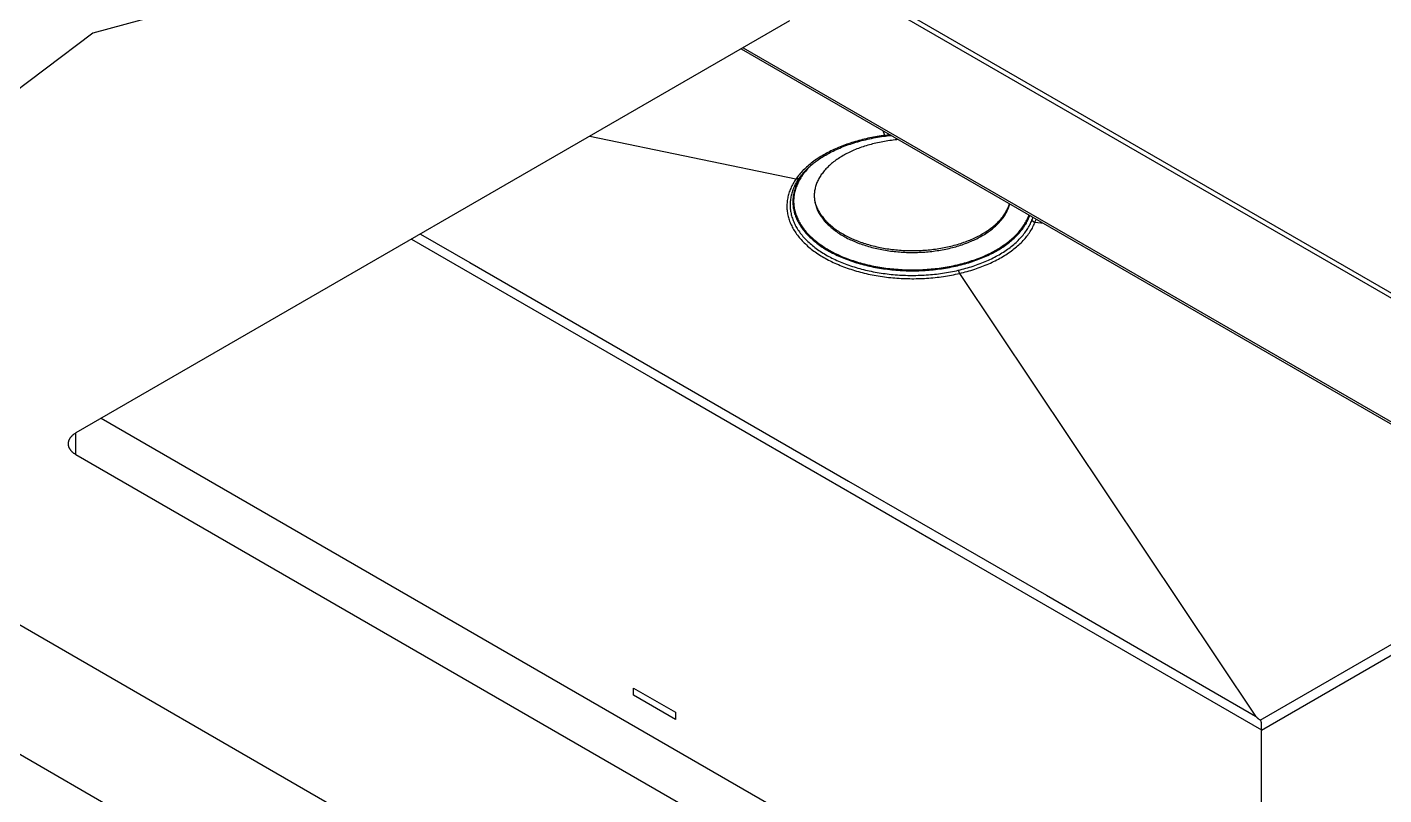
# Model space of a CAD drawing. Extents: x -347 to 953, y -714 to 758.
# Drawn here: x 206.71 to 213.13, y -41.8 to -38.17 of the extents above; entities that cross this region are included whole.
import ezdxf

# ---------------------------------------------------------------- set-up
doc = ezdxf.new("R2010")
doc.units = 0
doc.header["$MEASUREMENT"] = 0
doc.linetypes.add('PHANTOM', pattern=[0.8, 0.45, -0.05, 0.1, -0.05, 0.1, -0.05])
doc.layers.get('0').update_dxf_attribs({"linetype": 'CONTINUOUS'})
doc.layers.add('___COSMETIC_SKETCH', color=7, linetype='CONTINUOUS')

msp = doc.modelspace()

# ---------------------------------------------------------------- linework, layer by layer
at = {"color": 9, "linetype": 'Continuous'}
for p, q in [((216.374444, -41.27512), (210.144808, -37.678519)), ((216.363838, -41.293491), (210.134201, -37.69689)), ((210.101859, -38.263023), (215.592562, -41.43301)), ((210.412088, -38.828634), (210.407816, -38.832992)), ((206.943398, -40.188611), (206.943398, -40.08655)), ((212.548751, -41.445709), (214.07249, -40.565984)), ((211.06245, -40.629977), (212.044406, -41.19713)), ((212.554314, -41.492701), (214.115959, -40.59108)), ((212.044406, -41.19713), (212.554296, -41.491661))]:
    msp.add_line(p, q, dxfattribs=at)
at = {"color": 7, "linetype": 'Continuous'}
for p, q in [((208.054609, -37.913211), (207.023175, -38.194362)), ((210.321586, -38.136164), (206.943397, -40.08655)), ((207.023175, -38.194362), (206.337419, -38.710318)), ((210.092706, -38.268307), (215.583409, -41.438294)), ((210.772608, -38.677573), (210.763751, -38.655726)), ((210.351558, -38.884207), (209.375738, -38.682246)), ((210.441428, -38.993418), (210.441655, -38.99433)), ((211.483539, -39.088019), (211.522899, -39.094011)), ((211.125672, -39.331132), (212.526666, -41.426633)), ((207.06361, -40.017146), (212.465925, -43.136103)), ((206.943398, -40.188611), (212.465925, -43.376971)), ((213.059248, -44.680925), (205.583656, -40.364988)), ((212.53721, -44.99191), (205.016635, -40.650003)), ((212.536733, -41.436273), (212.538144, -41.437428)), ((212.538144, -41.437428), (212.539648, -41.438642)), ((212.539648, -41.438642), (212.541252, -41.439918)), ((212.541252, -41.439918), (212.542959, -41.441259)), ((212.542959, -41.441259), (212.544774, -41.442669)), ((212.544774, -41.442669), (212.546704, -41.444152)), ((212.546704, -41.444152), (212.548751, -41.445709)), ((212.553297, -41.464342), (212.553428, -41.466857)), ((212.553428, -41.466857), (212.553545, -41.469358)), ((212.553545, -41.469358), (212.55369, -41.472963)), ((212.553946, -41.480539), (212.554091, -41.485246)), ((212.554091, -41.485246), (212.5543, -41.491777)), ((212.554306, -41.49201), (212.5543, -41.491777)), ((212.55431, -41.492241), (212.554306, -41.49201)), ((212.554313, -41.492472), (212.55431, -41.492241)), ((212.554314, -41.492701), (212.554313, -41.492472)), ((212.554314, -43.15724), (212.554314, -41.492701))]:
    msp.add_line(p, q, dxfattribs=at)
at = {"color": 9, "linetype": 'Continuous'}
for points in [[(210.772608, -38.677573), (210.763537, -38.678798), (210.7545, -38.680105), (210.7455, -38.681494), (210.736538, -38.682964), (210.727617, -38.684515), (210.718738, -38.686146), (210.709904, -38.687857), (210.701116, -38.689649), (210.692379, -38.691519), (210.683694, -38.693469), (210.675063, -38.695496), (210.666487, -38.697601), (210.657971, -38.699783), (210.649515, -38.702042), (210.641118, -38.704377), (210.632782, -38.70679), (210.62451, -38.709278), (210.616305, -38.711841), (210.608168, -38.714479), (210.600103, -38.71719), (210.592115, -38.719973), (210.584207, -38.722827), (210.576379, -38.725751), (210.568632, -38.728745), (210.56097, -38.731808), (210.553393, -38.734939), (210.545902, -38.738137), (210.5385, -38.741403), (210.531188, -38.744735), (210.523967, -38.748132), (210.516839, -38.751594), (210.509806, -38.75512), (210.502867, -38.758709), (210.496023, -38.762363), (210.489277, -38.766079), (210.482631, -38.769857)], [(210.796731, -38.674767), (210.792622, -38.675192), (210.782597, -38.676333), (210.772608, -38.677573)], [(210.775064, -38.680782), (210.774962, -38.680787), (210.774823, -38.680769), (210.77468, -38.680722), (210.774533, -38.680646), (210.774384, -38.680541), (210.774232, -38.680408), (210.774077, -38.680247), (210.77392, -38.680057), (210.773761, -38.67984), (210.7736, -38.679595), (210.773437, -38.679323), (210.773273, -38.679025), (210.773108, -38.6787), (210.772942, -38.678349), (210.772775, -38.677973), (210.772608, -38.677573)], [(210.482631, -38.769857), (210.475641, -38.773961), (210.468771, -38.778132), (210.462024, -38.782368), (210.455402, -38.786667), (210.448906, -38.791029), (210.442539, -38.795454), (210.4363, -38.799938), (210.430193, -38.804483), (210.424219, -38.809084), (210.418381, -38.813742), (210.41268, -38.818455), (210.407114, -38.823222), (210.401687, -38.828045), (210.396399, -38.832919), (210.391251, -38.837846), (210.386245, -38.842824), (210.381383, -38.847851), (210.376668, -38.852922), (210.372105, -38.858036), (210.367691, -38.863191), (210.363429, -38.868387), (210.359318, -38.873623), (210.355361, -38.878897), (210.351558, -38.884207)], [(210.407816, -38.832992), (210.4031, -38.838006), (210.398536, -38.843066), (210.394125, -38.848172), (210.389869, -38.853322), (210.38577, -38.858514), (210.381828, -38.863746), (210.378045, -38.869017), (210.374421, -38.874325), (210.370959, -38.879669), (210.367659, -38.885047), (210.364522, -38.890457), (210.361549, -38.895897), (210.358741, -38.901367), (210.356099, -38.906865), (210.353622, -38.912388), (210.351313, -38.917936), (210.349172, -38.923507), (210.347199, -38.929099), (210.345396, -38.93471), (210.343763, -38.940339), (210.3423, -38.945982), (210.341007, -38.951639), (210.339886, -38.957309), (210.338936, -38.962991), (210.338158, -38.968683), (210.337553, -38.974381), (210.337119, -38.980085), (210.336859, -38.985791), (210.33677, -38.991499), (210.336855, -38.997207), (210.337111, -39.002914), (210.337541, -39.008617), (210.338143, -39.014315), (210.338917, -39.020007), (210.339863, -39.025689), (210.34098, -39.031361), (210.342269, -39.03702), (210.343728, -39.042665), (210.345359, -39.048296), (210.347159, -39.053911), (210.349129, -39.059505), (210.351267, -39.065078), (210.353574, -39.070628), (210.356047, -39.076154), (210.358689, -39.081656), (210.361496, -39.087131), (210.364468, -39.092576), (210.367604, -39.097989), (210.370902, -39.103369), (210.374363, -39.108715), (210.377986, -39.114028), (210.38177, -39.119304), (210.385712, -39.12454), (210.38981, -39.129734), (210.394065, -39.134885), (210.398475, -39.139993), (210.40304, -39.145058), (210.407758, -39.150076), (210.412627, -39.155046), (210.417643, -39.159964), (210.422807, -39.16483), (210.428118, -39.169645), (210.433575, -39.174406), (210.439176, -39.179111), (210.444918, -39.18376), (210.450798, -39.188349), (210.456815, -39.192877), (210.462969, -39.197344), (210.469258, -39.20175), (210.475679, -39.206091), (210.482231, -39.210367), (210.48891, -39.214576), (210.495716, -39.218717), (210.502645, -39.222789), (210.509697, -39.226791), (210.516868, -39.23072), (210.524158, -39.234577), (210.531563, -39.23836), (210.539082, -39.242068), (210.546712, -39.2457), (210.554449, -39.249253), (210.562291, -39.252728), (210.570239, -39.256123), (210.578289, -39.259439), (210.586439, -39.262673), (210.594685, -39.265825), (210.603023, -39.268891), (210.611451, -39.271873), (210.619969, -39.274771), (210.628576, -39.277582), (210.637267, -39.280307), (210.646039, -39.282943), (210.654886, -39.28549), (210.663807, -39.287947), (210.672803, -39.290314), (210.681872, -39.292591), (210.691009, -39.294776), (210.70021, -39.296868), (210.70947, -39.298867), (210.718788, -39.300772), (210.728163, -39.302583), (210.737594, -39.3043), (210.747077, -39.305922), (210.756606, -39.307448), (210.766178, -39.308877), (210.77579, -39.310209), (210.785441, -39.311444), (210.795131, -39.312582), (210.804855, -39.313623), (210.814609, -39.314565), (210.824387, -39.315408), (210.834188, -39.316153), (210.844011, -39.316799), (210.853854, -39.317346), (210.863712, -39.317794), (210.873582, -39.318142), (210.88346, -39.318391), (210.893344, -39.31854), (210.903231, -39.318589), (210.913117, -39.318539), (210.923001, -39.31839), (210.932879, -39.31814), (210.942749, -39.317791), (210.952607, -39.317343), (210.962449, -39.316796), (210.972272, -39.316149), (210.982073, -39.315404), (210.991851, -39.31456), (211.001604, -39.313617), (211.011328, -39.312576), (211.021018, -39.311437), (211.030669, -39.310202), (211.040281, -39.308869), (211.049852, -39.307439), (211.059381, -39.305913), (211.068864, -39.304291), (211.078295, -39.302573), (211.087669, -39.300762), (211.096987, -39.298856), (211.106246, -39.296857), (211.115447, -39.294764), (211.124584, -39.292578), (211.133652, -39.290301), (211.142647, -39.287934), (211.151568, -39.285476), (211.160415, -39.282929), (211.169186, -39.280292), (211.177877, -39.277567), (211.186483, -39.274755), (211.195001, -39.271857), (211.203429, -39.268875), (211.211766, -39.265807), (211.220011, -39.262656), (211.22816, -39.259421), (211.23621, -39.256105), (211.244157, -39.252709), (211.252, -39.249233), (211.259735, -39.24568), (211.267356, -39.242052), (211.274865, -39.238349), (211.282259, -39.234571), (211.289536, -39.23072), (211.296695, -39.226798), (211.303732, -39.222805)], [(210.411094, -38.831819), (210.406409, -38.8368), (210.401875, -38.841827), (210.397493, -38.846899), (210.393266, -38.852015), (210.389194, -38.857172), (210.385278, -38.862369), (210.38152, -38.867606), (210.37792, -38.872879), (210.374481, -38.878187), (210.371203, -38.883529), (210.368087, -38.888904), (210.365133, -38.894308), (210.362344, -38.899742), (210.359719, -38.905203), (210.357259, -38.91069), (210.354965, -38.916201), (210.352838, -38.921735), (210.350878, -38.92729), (210.349087, -38.932864), (210.347464, -38.938456), (210.346011, -38.944062), (210.344727, -38.949681), (210.343614, -38.955314), (210.34267, -38.960958), (210.341897, -38.966612), (210.341295, -38.972273), (210.340865, -38.977938), (210.340606, -38.983607), (210.340518, -38.989277), (210.340602, -38.994948), (210.340857, -39.000616), (210.341284, -39.006282), (210.341881, -39.011942), (210.34265, -39.017596), (210.34359, -39.023241), (210.3447, -39.028875), (210.34598, -39.034497), (210.34743, -39.040105), (210.34905, -39.045699), (210.350839, -39.051276), (210.352795, -39.056834), (210.354919, -39.062369), (210.35721, -39.067882), (210.359668, -39.073372), (210.362291, -39.078837), (210.36508, -39.084276), (210.368033, -39.089686), (210.371148, -39.095063), (210.374424, -39.100407), (210.377862, -39.105718), (210.381461, -39.110995), (210.38522, -39.116236), (210.389136, -39.121438), (210.393207, -39.126597), (210.397433, -39.131714), (210.401814, -39.136789), (210.406349, -39.14182), (210.411036, -39.146805), (210.415873, -39.151742), (210.420856, -39.156628), (210.425986, -39.161462), (210.431262, -39.166244), (210.436682, -39.170974), (210.442246, -39.175648), (210.44795, -39.180266), (210.453791, -39.184824), (210.459769, -39.189323), (210.465882, -39.193761), (210.472129, -39.198137), (210.478508, -39.20245), (210.485016, -39.206697), (210.491652, -39.210879), (210.498412, -39.214992), (210.505296, -39.219037), (210.512301, -39.223012), (210.519425, -39.226916), (210.526666, -39.230747), (210.534022, -39.234505), (210.541492, -39.238189), (210.549071, -39.241796), (210.556756, -39.245326), (210.564547, -39.248778), (210.572442, -39.252151), (210.580439, -39.255444), (210.588535, -39.258657), (210.596726, -39.261788), (210.605009, -39.264834), (210.613381, -39.267797), (210.621843, -39.270674), (210.630393, -39.273467), (210.639027, -39.276174), (210.64774, -39.278793), (210.656529, -39.281323), (210.665391, -39.283764), (210.674328, -39.286115), (210.683336, -39.288377), (210.692413, -39.290547), (210.701554, -39.292626), (210.710752, -39.294612), (210.720008, -39.296504), (210.729321, -39.298303), (210.73869, -39.300009), (210.74811, -39.30162), (210.757576, -39.303135), (210.767084, -39.304555), (210.776633, -39.305878), (210.786221, -39.307105), (210.795847, -39.308236), (210.805506, -39.309269), (210.815195, -39.310205), (210.824908, -39.311043), (210.834645, -39.311783), (210.844403, -39.312425), (210.85418, -39.312968), (210.863973, -39.313413), (210.873778, -39.313759), (210.88359, -39.314006), (210.893409, -39.314154), (210.90323, -39.314203), (210.913052, -39.314154), (210.92287, -39.314005), (210.932683, -39.313757), (210.942487, -39.313411), (210.95228, -39.312965), (210.962057, -39.312421), (210.971815, -39.311779), (210.981551, -39.311039), (210.991265, -39.3102), (211.000953, -39.309264), (211.010613, -39.30823), (211.020238, -39.307099), (211.029826, -39.305871), (211.039374, -39.304547), (211.048882, -39.303127), (211.058348, -39.301611), (211.067768, -39.299999), (211.077136, -39.298293), (211.086449, -39.296494), (211.095704, -39.294601), (211.104903, -39.292615), (211.114042, -39.290536), (211.123119, -39.288364), (211.132127, -39.286102), (211.141063, -39.28375), (211.149925, -39.281309), (211.158713, -39.278779), (211.167426, -39.276159), (211.17606, -39.273452), (211.184609, -39.270659), (211.19307, -39.26778), (211.201442, -39.264818), (211.209724, -39.261771), (211.217914, -39.25864), (211.22601, -39.255427), (211.234006, -39.252133), (211.241901, -39.248759), (211.249693, -39.245306), (211.257376, -39.241777), (211.264947, -39.238172), (211.272406, -39.234493), (211.279751, -39.230741), (211.28698, -39.226916), (211.294091, -39.223019), (211.301082, -39.219053)], [(210.406424, -38.833968), (210.404637, -38.8357), (210.399764, -38.840549), (210.395032, -38.845445), (210.390445, -38.850385), (210.386004, -38.855365), (210.381709, -38.860387), (210.377562, -38.865448), (210.373563, -38.870547), (210.369713, -38.875684), (210.366013, -38.880856)], [(210.435769, -38.808509), (210.431317, -38.812391), (210.426042, -38.817171), (210.420912, -38.822003), (210.415929, -38.826886), (210.411094, -38.831819)], [(210.351558, -38.884207), (210.34788, -38.889616), (210.34436, -38.895061), (210.341, -38.900541), (210.337799, -38.906056), (210.33476, -38.911603), (210.331885, -38.917178), (210.329175, -38.922778), (210.32663, -38.928403), (210.324251, -38.93405), (210.322039, -38.939716), (210.319995, -38.945401), (210.318117, -38.951105), (210.316406, -38.956827), (210.314864, -38.962566), (210.313488, -38.968323), (210.312281, -38.974098), (210.311243, -38.979887), (210.310375, -38.985687), (210.309677, -38.991495), (210.30915, -38.99731), (210.308793, -39.003127), (210.308608, -39.008941), (210.308594, -39.014753), (210.308749, -39.020563), (210.309075, -39.026368), (210.309571, -39.032169), (210.310236, -39.037964), (210.311072, -39.043751), (210.312077, -39.04953), (210.313251, -39.055301), (210.314596, -39.061063), (210.31611, -39.066814), (210.317792, -39.07255), (210.319643, -39.07827), (210.321661, -39.083972), (210.323847, -39.089651), (210.326197, -39.095307), (210.328712, -39.100938), (210.331392, -39.106542), (210.334235, -39.112119), (210.33724, -39.117667), (210.340408, -39.123186), (210.343737, -39.128673), (210.347227, -39.134127), (210.350877, -39.139548), (210.354687, -39.144935), (210.358655, -39.150286), (210.362782, -39.1556), (210.367066, -39.160877), (210.371507, -39.166114), (210.376103, -39.171308), (210.380852, -39.176459), (210.385752, -39.181564), (210.390802, -39.186619), (210.395998, -39.191624), (210.401339, -39.196577), (210.406824, -39.201476), (210.412451, -39.20632), (210.418216, -39.211107), (210.424122, -39.215836), (210.430164, -39.220506), (210.436342, -39.225116), (210.442654, -39.229665), (210.449098, -39.234152), (210.455672, -39.238574), (210.462374, -39.242932), (210.469203, -39.247222), (210.476154, -39.251445), (210.483229, -39.255599), (210.490423, -39.259683), (210.497735, -39.263695), (210.505164, -39.267635), (210.512707, -39.271503), (210.520361, -39.275295), (210.528125, -39.279011), (210.535996, -39.282651), (210.543971, -39.286211), (210.55205, -39.289694), (210.56023, -39.293096), (210.568508, -39.296418), (210.576883, -39.299658), (210.585355, -39.302817), (210.593918, -39.305891), (210.602571, -39.308882), (210.611312, -39.311788), (210.620137, -39.314607), (210.629041, -39.317339), (210.638021, -39.319982), (210.647074, -39.322535), (210.656196, -39.324999), (210.665382, -39.327371), (210.674632, -39.329651), (210.683944, -39.33184), (210.693316, -39.333937), (210.702746, -39.335941), (210.712232, -39.337853), (210.721772, -39.339671), (210.731364, -39.341396), (210.741006, -39.343027), (210.750696, -39.344564), (210.760432, -39.346006), (210.770212, -39.347354), (210.780033, -39.348606), (210.789894, -39.349762), (210.799785, -39.350821), (210.809704, -39.351784), (210.81965, -39.352649), (210.829616, -39.353417), (210.839597, -39.354087), (210.849593, -39.354659), (210.859604, -39.355133), (210.869628, -39.35551), (210.879661, -39.355788), (210.889705, -39.355969), (210.899756, -39.356052), (210.909811, -39.356036), (210.91987, -39.355923), (210.929933, -39.355711), (210.939995, -39.3554), (210.950044, -39.354991), (210.960078, -39.354484), (210.970095, -39.353879), (210.980087, -39.353176), (210.990049, -39.352376), (210.999979, -39.351481), (211.009882, -39.350488), (211.019754, -39.349399), (211.029593, -39.348214), (211.0394, -39.346933), (211.049173, -39.345555), (211.058909, -39.344081), (211.068602, -39.342512), (211.078251, -39.340848), (211.087853, -39.33909), (211.097398, -39.337238), (211.106885, -39.335294), (211.11631, -39.333259), (211.125672, -39.331132)], [(210.366013, -38.880856), (210.362424, -38.886121), (210.358988, -38.891423), (210.355707, -38.896758), (210.352581, -38.902128), (210.349611, -38.907529), (210.346801, -38.912957), (210.344152, -38.91841), (210.341662, -38.923887), (210.339335, -38.929386), (210.337169, -38.934903), (210.335166, -38.94044), (210.333324, -38.945995), (210.331645, -38.951569), (210.330129, -38.957158), (210.328776, -38.962765), (210.327585, -38.96839), (210.326559, -38.97403), (210.325698, -38.97968), (210.325002, -38.985339), (210.324472, -38.991004), (210.324108, -38.996671), (210.32391, -39.002337), (210.323877, -39.008001), (210.32401, -39.013662), (210.324308, -39.019321), (210.324772, -39.024974), (210.3254, -39.030623), (210.326193, -39.036265), (210.32715, -39.0419), (210.328273, -39.047526), (210.32956, -39.053146), (210.331012, -39.058754), (210.332628, -39.064348), (210.334408, -39.069928), (210.336351, -39.07549), (210.338455, -39.081032), (210.340721, -39.086551), (210.343146, -39.092046), (210.345732, -39.097516), (210.348477, -39.10296), (210.35138, -39.108376), (210.354441, -39.113764), (210.35766, -39.119122), (210.361035, -39.124449), (210.364567, -39.129745), (210.368255, -39.135007), (210.372098, -39.140234), (210.376096, -39.145427), (210.380248, -39.150583), (210.384554, -39.155701), (210.389011, -39.160778), (210.393618, -39.165813), (210.398375, -39.170803), (210.403277, -39.175745), (210.408324, -39.180638), (210.413514, -39.18548), (210.418845, -39.19027), (210.424316, -39.195005), (210.429925, -39.199684), (210.43567, -39.204307), (210.441552, -39.208872), (210.447567, -39.213378), (210.453715, -39.217823), (210.459994, -39.222206), (210.466402, -39.226527), (210.472936, -39.230783), (210.479595, -39.234972), (210.486377, -39.239095), (210.49328, -39.243149), (210.500301, -39.247134), (210.50744, -39.251048), (210.514693, -39.25489), (210.522059, -39.25866), (210.529535, -39.262355), (210.537119, -39.265975), (210.544808, -39.269518), (210.552601, -39.272984), (210.560494, -39.276372), (210.568487, -39.279681), (210.576576, -39.282911), (210.584761, -39.286059), (210.593039, -39.289127), (210.601407, -39.292112), (210.609863, -39.295015), (210.618404, -39.297834), (210.627027, -39.300568), (210.635726, -39.303216), (210.644499, -39.305777), (210.653343, -39.308251), (210.662253, -39.310636), (210.671225, -39.312931), (210.680258, -39.315137), (210.689351, -39.317254), (210.698502, -39.319281), (210.707708, -39.321217), (210.716968, -39.323064), (210.726279, -39.324819), (210.73564, -39.326483), (210.745049, -39.328056), (210.754504, -39.329537), (210.764003, -39.330927), (210.773543, -39.332223), (210.783123, -39.333428), (210.79274, -39.334539), (210.802386, -39.335556), (210.812059, -39.336479), (210.821756, -39.337307), (210.831472, -39.338041), (210.841202, -39.33868), (210.850946, -39.339224), (210.860703, -39.339673), (210.870472, -39.340027), (210.88025, -39.340286), (210.890037, -39.34045), (210.899831, -39.340519), (210.909628, -39.340493), (210.919428, -39.340371), (210.929232, -39.340154), (210.939033, -39.33984), (210.948823, -39.339432), (210.958597, -39.338928), (210.968354, -39.33833), (210.978086, -39.337636), (210.987787, -39.336849), (210.997458, -39.335968), (211.007102, -39.334994), (211.016716, -39.333925), (211.026297, -39.332764), (211.035846, -39.331508), (211.045362, -39.33016), (211.054841, -39.328718), (211.064279, -39.327184), (211.073674, -39.325557), (211.083022, -39.323839), (211.092315, -39.32203), (211.101551, -39.320132), (211.110727, -39.318144), (211.119841, -39.316068)], [(210.366013, -38.880856), (210.365595, -38.881241), (210.365154, -38.88161), (210.364689, -38.881963), (210.364201, -38.8823), (210.363691, -38.882621), (210.363164, -38.882919), (210.362621, -38.883192), (210.362061, -38.883442), (210.361486, -38.88367), (210.360896, -38.883874), (210.360292, -38.884055), (210.359674, -38.884212), (210.359044, -38.884345), (210.358402, -38.884454), (210.35775, -38.884539), (210.357088, -38.8846), (210.356417, -38.884636), (210.355738, -38.884648), (210.355053, -38.884635), (210.354361, -38.884598), (210.353665, -38.884536), (210.352965, -38.884451), (210.352262, -38.884341), (210.351558, -38.884207)], [(211.301082, -39.219053), (211.307963, -39.21501), (211.31472, -39.210899), (211.321353, -39.20672), (211.327858, -39.202475), (211.334234, -39.198166), (211.340478, -39.193792), (211.34659, -39.189357), (211.352567, -39.18486), (211.358406, -39.180304), (211.364108, -39.17569), (211.369669, -39.17102), (211.375088, -39.166293), (211.380363, -39.161514), (211.385493, -39.156681), (211.390476, -39.151798), (211.395311, -39.146865), (211.399996, -39.141885), (211.40453, -39.136858), (211.408911, -39.131785), (211.413139, -39.12667), (211.417211, -39.121512), (211.421127, -39.116315), (211.424885, -39.111079), (211.428485, -39.105805), (211.431924, -39.100497), (211.435202, -39.095155), (211.438318, -39.089781), (211.441272, -39.084376), (211.444061, -39.078943), (211.446686, -39.073482), (211.449146, -39.067994), (211.45144, -39.062483), (211.453567, -39.056949), (211.454436, -39.054485)], [(211.303732, -39.222805), (211.310659, -39.218736), (211.317461, -39.214597), (211.324138, -39.21039), (211.330686, -39.206117), (211.337105, -39.201779), (211.343391, -39.197376), (211.349543, -39.192911), (211.35556, -39.188385), (211.361438, -39.183799), (211.367178, -39.179154), (211.372776, -39.174452), (211.378231, -39.169694), (211.383541, -39.164883), (211.388705, -39.160018), (211.393722, -39.155102), (211.398589, -39.150137), (211.403305, -39.145123), (211.407869, -39.140062), (211.41228, -39.134956), (211.416536, -39.129807), (211.420635, -39.124615), (211.424577, -39.119383), (211.42836, -39.114112), (211.431983, -39.108803), (211.435445, -39.10346), (211.438746, -39.098082), (211.441883, -39.092672), (211.444856, -39.087231), (211.447664, -39.081762), (211.450306, -39.076264), (211.452782, -39.070741), (211.455092, -39.065193), (211.457233, -39.059622), (211.458265, -39.056695)], [(211.312794, -39.242424), (211.319736, -39.238347), (211.326557, -39.234201), (211.333255, -39.229988), (211.339828, -39.225708), (211.346274, -39.221364), (211.35259, -39.216957), (211.358771, -39.21249), (211.364818, -39.207964), (211.37073, -39.203378), (211.376505, -39.198735), (211.382142, -39.194036), (211.387639, -39.18928), (211.392997, -39.18447), (211.398212, -39.179606), (211.403282, -39.174692), (211.408206, -39.169729), (211.412981, -39.164719), (211.417606, -39.159663), (211.422079, -39.154564), (211.4264, -39.149423), (211.430567, -39.14424), (211.434581, -39.139016), (211.43844, -39.133754), (211.442142, -39.128454), (211.445688, -39.123118), (211.449075, -39.117747), (211.452304, -39.112343), (211.455373, -39.106905), (211.458282, -39.101437), (211.461027, -39.095942), (211.463609, -39.090423), (211.466026, -39.084881), (211.468279, -39.079317)], [(211.323774, -39.25548), (211.330902, -39.251294), (211.337906, -39.247037), (211.344785, -39.242711), (211.351535, -39.238317), (211.358156, -39.233856), (211.364642, -39.229332), (211.37099, -39.224746), (211.377201, -39.220099), (211.383273, -39.215391), (211.389205, -39.210625), (211.394996, -39.2058), (211.400643, -39.200918), (211.406148, -39.19598), (211.411506, -39.190987), (211.416715, -39.185942), (211.421774, -39.180847), (211.42668, -39.175703), (211.431433, -39.170513), (211.436031, -39.165278), (211.440471, -39.159999), (211.444755, -39.154678), (211.448881, -39.149316), (211.452847, -39.143913), (211.456654, -39.138472), (211.4603, -39.132993), (211.463783, -39.127479), (211.467104, -39.12193), (211.470261, -39.116347), (211.473252, -39.110732), (211.476077, -39.10509), (211.478733, -39.099423), (211.481221, -39.093733), (211.483539, -39.088019)], [(211.468279, -39.079317), (211.470382, -39.073705), (211.472319, -39.068073), (211.473184, -39.065308)], [(211.468279, -39.079317), (211.468725, -39.079879), (211.469194, -39.080427), (211.469687, -39.080959), (211.470201, -39.081475), (211.470736, -39.081975), (211.471291, -39.08246), (211.471863, -39.082932), (211.472453, -39.083388), (211.47306, -39.083827), (211.473683, -39.084248), (211.474321, -39.084651), (211.474973, -39.085036), (211.475638, -39.085402), (211.476315, -39.085747), (211.477004, -39.086073), (211.477703, -39.086378), (211.478411, -39.086661), (211.479127, -39.086923), (211.479851, -39.087162), (211.48058, -39.08738), (211.481315, -39.087574), (211.482054, -39.087746), (211.482795, -39.087894), (211.483539, -39.088019)], [(211.483539, -39.088019), (211.485691, -39.082255), (211.487672, -39.07647), (211.488411, -39.074099)], [(208.532315, -39.169193), (209.229032, -39.571328), (209.684075, -39.834018), (210.139323, -40.096873), (211.06245, -40.629977)], [(208.57435, -39.144925), (208.808338, -39.280056), (209.70389, -39.79705)], [(211.119841, -39.316068), (211.128802, -39.313934), (211.137701, -39.311713), (211.146538, -39.309406), (211.155309, -39.307013), (211.164012, -39.304534), (211.172641, -39.301972), (211.181196, -39.299326), (211.189674, -39.296597), (211.198068, -39.293787), (211.206377, -39.290898), (211.214599, -39.287929), (211.222733, -39.284881), (211.230777, -39.281755), (211.238729, -39.278552), (211.246586, -39.275272), (211.254346, -39.271917), (211.262007, -39.268488), (211.26957, -39.264984), (211.277031, -39.261407), (211.284388, -39.257758), (211.291645, -39.254034), (211.298801, -39.250236), (211.305851, -39.246366), (211.312794, -39.242424)], [(211.125672, -39.331132), (211.134872, -39.328938), (211.14401, -39.326655), (211.153082, -39.324283), (211.162087, -39.321823), (211.171022, -39.319276), (211.179881, -39.316643), (211.188664, -39.313923), (211.197367, -39.31112), (211.205986, -39.308233), (211.214516, -39.305264), (211.222957, -39.302214), (211.231308, -39.299083), (211.239566, -39.295872), (211.24773, -39.292581), (211.255797, -39.289213), (211.263764, -39.285767), (211.271629, -39.282245), (211.279394, -39.278646), (211.287054, -39.274973), (211.294608, -39.271225), (211.302059, -39.267401), (211.309406, -39.263501), (211.316645, -39.259527), (211.323774, -39.25548)], [(211.119841, -39.316068), (211.120025, -39.316806), (211.120214, -39.317543), (211.120601, -39.319007)], [(211.120601, -39.319007), (211.120799, -39.319734), (211.121005, -39.320453), (211.121221, -39.321164), (211.121445, -39.321866), (211.121676, -39.322558), (211.121912, -39.323239), (211.122155, -39.323909), (211.122404, -39.324565), (211.122657, -39.325209), (211.122915, -39.325837), (211.123178, -39.32645), (211.123445, -39.327047), (211.123715, -39.327626), (211.123988, -39.328188), (211.124264, -39.32873), (211.124543, -39.329253), (211.124823, -39.329755), (211.125105, -39.330236), (211.125389, -39.330695), (211.125672, -39.331132)], [(209.70389, -39.79705), (210.599935, -40.314412), (211.06024, -40.580082), (211.536565, -40.854922), (212.025305, -41.137017), (212.526666, -41.426633)]]:
    msp.add_lwpolyline(points, dxfattribs=at)
at = {"color": 7, "linetype": 'Continuous'}
for points in [[(210.492174, -38.770592), (210.498434, -38.767033), (210.505586, -38.763096), (210.512861, -38.759227), (210.520257, -38.755428), (210.527772, -38.751699), (210.535402, -38.748042), (210.543147, -38.744459), (210.551004, -38.74095), (210.55897, -38.737517), (210.567043, -38.734161), (210.575221, -38.730883), (210.583501, -38.727685), (210.59188, -38.724567), (210.600357, -38.721531), (210.608928, -38.718578), (210.617591, -38.715709), (210.626344, -38.712924), (210.635183, -38.710225), (210.644106, -38.707613), (210.653111, -38.705089), (210.662194, -38.702653), (210.671352, -38.700307), (210.680583, -38.698052), (210.689884, -38.695887), (210.699252, -38.693815), (210.708684, -38.691835), (210.718176, -38.689949), (210.727727, -38.688157), (210.737333, -38.68646), (210.74699, -38.684858), (210.756697, -38.683352), (210.766449, -38.681942), (210.775064, -38.680782)], [(210.836524, -38.697741), (210.828771, -38.698424), (210.820352, -38.699258), (210.81196, -38.700182), (210.803599, -38.701194), (210.795272, -38.702295), (210.786981, -38.703483), (210.778729, -38.70476), (210.770519, -38.706124), (210.762354, -38.707574), (210.754237, -38.709112), (210.74617, -38.710734), (210.738156, -38.712443), (210.730197, -38.714235), (210.722297, -38.716112), (210.714458, -38.718073), (210.706683, -38.720116), (210.698974, -38.722242), (210.691334, -38.724448), (210.683766, -38.726736), (210.676271, -38.729103), (210.668854, -38.73155), (210.661515, -38.734074), (210.654258, -38.736676), (210.647085, -38.739355), (210.639998, -38.742109), (210.633, -38.744938), (210.626093, -38.747841), (210.61928, -38.750816), (210.612563, -38.753864), (210.605944, -38.756982), (210.599425, -38.760169), (210.593009, -38.763426), (210.586697, -38.766749), (210.580492, -38.770139), (210.574396, -38.773595)], [(210.775064, -38.680782), (210.783669, -38.679705), (210.793401, -38.678581), (210.801804, -38.677695)], [(210.406424, -38.833968), (210.407783, -38.832666), (210.41229, -38.828444), (210.416913, -38.824259), (210.42165, -38.820111), (210.426499, -38.816001), (210.43146, -38.811932), (210.436531, -38.807903), (210.441711, -38.803917), (210.446999, -38.799974), (210.452393, -38.796075), (210.457892, -38.792221), (210.463494, -38.788414), (210.469199, -38.784654), (210.475005, -38.780943), (210.48091, -38.777281), (210.486913, -38.773669), (210.492174, -38.770592)], [(210.574396, -38.773595), (210.568411, -38.777114), (210.56254, -38.780697), (210.556783, -38.784341), (210.551143, -38.788045), (210.545621, -38.791809), (210.540221, -38.79563), (210.534943, -38.799508), (210.529789, -38.803442), (210.524762, -38.807429), (210.519862, -38.81147), (210.515091, -38.815561), (210.510452, -38.819702), (210.505945, -38.823892), (210.501572, -38.828129), (210.497334, -38.832412), (210.493234, -38.836739), (210.489272, -38.841108), (210.48545, -38.845519), (210.481768, -38.84997), (210.478229, -38.854459), (210.474834, -38.858985), (210.471583, -38.863546), (210.468477, -38.86814), (210.465519, -38.872767), (210.462708, -38.877425), (210.460046, -38.882111), (210.457533, -38.886825), (210.455171, -38.891565), (210.45296, -38.896329), (210.450901, -38.901116), (210.448994, -38.905924), (210.447241, -38.910751), (210.445642, -38.915596), (210.444197, -38.920457), (210.442908, -38.925332), (210.441773, -38.930221), (210.440794, -38.93512), (210.439972, -38.94003), (210.439305, -38.944947), (210.438796, -38.94987), (210.438443, -38.954798), (210.438247, -38.959729), (210.438207, -38.964661), (210.438325, -38.969593), (210.4386, -38.974522), (210.439031, -38.979448), (210.439619, -38.984368), (210.440364, -38.989282), (210.441128, -38.993493)], [(210.441128, -38.993493), (210.441265, -38.994186), (210.442321, -38.999081), (210.443534, -39.003963), (210.444901, -39.008831), (210.446423, -39.013685), (210.448099, -39.018521), (210.449929, -39.023338), (210.451912, -39.028136), (210.454047, -39.032911), (210.456334, -39.037664), (210.458772, -39.042391), (210.461359, -39.047091), (210.464096, -39.051763), (210.466981, -39.056406), (210.470013, -39.061017), (210.473192, -39.065595), (210.476515, -39.070138), (210.479983, -39.074646), (210.483593, -39.079116), (210.487345, -39.083547), (210.491237, -39.087937), (210.495269, -39.092286), (210.499438, -39.09659), (210.503743, -39.10085), (210.508183, -39.105064), (210.512757, -39.10923), (210.517462, -39.113346), (210.522298, -39.117412), (210.527262, -39.121426), (210.532353, -39.125387), (210.537569, -39.129293), (210.542908, -39.133143), (210.54837, -39.136936), (210.55395, -39.14067), (210.559649, -39.144344), (210.565464, -39.147958), (210.571393, -39.151509), (210.577433, -39.154996), (210.583584, -39.158419), (210.589843, -39.161776), (210.596207, -39.165066), (210.602675, -39.168288), (210.609244, -39.171441), (210.615913, -39.174524), (210.622678, -39.177535), (210.629538, -39.180474), (210.636491, -39.18334), (210.643534, -39.186132), (210.650664, -39.188849), (210.657879, -39.191489), (210.665178, -39.194052), (210.672556, -39.196538), (210.680013, -39.198945), (210.687544, -39.201272), (210.695149, -39.20352), (210.702824, -39.205686), (210.710566, -39.20777), (210.718374, -39.209772), (210.726243, -39.211691), (210.734173, -39.213526), (210.74216, -39.215276), (210.750201, -39.216942), (210.758293, -39.218522), (210.766435, -39.220016), (210.774622, -39.221423), (210.782853, -39.222743), (210.791125, -39.223976), (210.799435, -39.225121), (210.807779, -39.226177), (210.816156, -39.227145), (210.824562, -39.228024), (210.832995, -39.228813), (210.841451, -39.229513), (210.849928, -39.230123), (210.858423, -39.230643), (210.866934, -39.231073), (210.875456, -39.231412), (210.883988, -39.231662), (210.892527, -39.23182), (210.901069, -39.231888), (210.909611, -39.231865), (210.918152, -39.231752), (210.926687, -39.231548), (210.935215, -39.231254), (210.943732, -39.230869), (210.952235, -39.230394), (210.960721, -39.229829), (210.969189, -39.229174), (210.977633, -39.228429), (210.986053, -39.227595), (210.994445, -39.226672), (211.002806, -39.22566), (211.011133, -39.224559), (211.019424, -39.22337), (211.027676, -39.222094), (211.035886, -39.22073), (211.044051, -39.219279), (211.052168, -39.217742), (211.060235, -39.216119), (211.068249, -39.214411), (211.076207, -39.212618), (211.084107, -39.210741), (211.091946, -39.208781), (211.099722, -39.206737), (211.107431, -39.204612), (211.115071, -39.202405), (211.122639, -39.200118), (211.130133, -39.19775), (211.137551, -39.195304), (211.14489, -39.192779), (211.152147, -39.190177), (211.15932, -39.187498), (211.166407, -39.184744), (211.173405, -39.181915), (211.180311, -39.179013), (211.187124, -39.176037), (211.193842, -39.17299), (211.200461, -39.169872), (211.20698, -39.166684), (211.213396, -39.163428), (211.219708, -39.160104), (211.225913, -39.156714), (211.232008, -39.153259)], [(210.441655, -38.99433), (210.443028, -38.999219), (210.444556, -39.004092), (210.446239, -39.008948), (210.448077, -39.013785), (210.450068, -39.018602), (210.452212, -39.023397), (210.454508, -39.028169), (210.456955, -39.032915), (210.459553, -39.037635), (210.462301, -39.042326), (210.465198, -39.046988), (210.468243, -39.051617), (210.471434, -39.056214), (210.474771, -39.060776), (210.478253, -39.065302), (210.481878, -39.069791), (210.485645, -39.07424), (210.489554, -39.078648), (210.493601, -39.083014), (210.497788, -39.087337), (210.502111, -39.091614), (210.506569, -39.095845), (210.511161, -39.100028), (210.515886, -39.104161), (210.520741, -39.108244), (210.525725, -39.112274), (210.530837, -39.116251), (210.536074, -39.120173), (210.541436, -39.124039), (210.546919, -39.127847), (210.552523, -39.131596), (210.558245, -39.135286), (210.564083, -39.138914), (210.570036, -39.142479), (210.576102, -39.145981), (210.582278, -39.149418), (210.588562, -39.152789), (210.594952, -39.156092), (210.601446, -39.159327), (210.608043, -39.162493), (210.614738, -39.165589), (210.621532, -39.168612), (210.62842, -39.171563), (210.635401, -39.174441), (210.642472, -39.177244), (210.649632, -39.179972), (210.656877, -39.182623), (210.664205, -39.185197), (210.671613, -39.187693), (210.6791, -39.19011), (210.686663, -39.192447), (210.694299, -39.194703), (210.702005, -39.196878), (210.709779, -39.198971), (210.717618, -39.200981), (210.72552, -39.202908), (210.733482, -39.20475), (210.741501, -39.206508), (210.749575, -39.20818), (210.757701, -39.209767), (210.765876, -39.211267), (210.774097, -39.21268), (210.782362, -39.214005), (210.790667, -39.215243), (210.79901, -39.216392), (210.807389, -39.217453), (210.8158, -39.218425), (210.824241, -39.219307), (210.832708, -39.2201), (210.841199, -39.220803), (210.849711, -39.221415), (210.85824, -39.221937), (210.866786, -39.222369), (210.875343, -39.22271), (210.88391, -39.22296), (210.892483, -39.223119), (210.90106, -39.223187), (210.909638, -39.223164), (210.918213, -39.223051), (210.926783, -39.222846), (210.935346, -39.222551), (210.943897, -39.222164), (210.952435, -39.221687), (210.960956, -39.22112), (210.969458, -39.220462), (210.977938, -39.219714), (210.986392, -39.218877), (210.994818, -39.21795), (211.003213, -39.216933), (211.011574, -39.215828), (211.019899, -39.214635), (211.028185, -39.213353), (211.036428, -39.211983), (211.044626, -39.210527), (211.052777, -39.208983), (211.060877, -39.207354), (211.068924, -39.205639), (211.076915, -39.203839), (211.084847, -39.201954), (211.092718, -39.199985), (211.100525, -39.197934), (211.108265, -39.1958), (211.115937, -39.193584), (211.123536, -39.191287), (211.131061, -39.18891), (211.138509, -39.186454), (211.145878, -39.183919), (211.153165, -39.181306), (211.160367, -39.178616), (211.167483, -39.175851), (211.174509, -39.17301), (211.181444, -39.170096), (211.188285, -39.167108), (211.19503, -39.164048), (211.201676, -39.160918), (211.208221, -39.157717), (211.214664, -39.154447), (211.221001, -39.15111), (211.227232, -39.147706), (211.233352, -39.144237)], [(211.232008, -39.153259), (211.237993, -39.149739), (211.243865, -39.146157), (211.249622, -39.142513), (211.255262, -39.138809), (211.260783, -39.135045), (211.266184, -39.131223), (211.271462, -39.127345), (211.276616, -39.123412), (211.281643, -39.119424), (211.286543, -39.115384), (211.291314, -39.111292), (211.295953, -39.107151), (211.30046, -39.102961), (211.304833, -39.098724), (211.30907, -39.094442), (211.313171, -39.090115), (211.317133, -39.085745), (211.320955, -39.081334), (211.324636, -39.076884), (211.328175, -39.072395), (211.331571, -39.067869), (211.334822, -39.063308), (211.337927, -39.058713), (211.340886, -39.054086), (211.343697, -39.049429), (211.346359, -39.044742), (211.348872, -39.040028), (211.351234, -39.035288), (211.353445, -39.030524), (211.355504, -39.025738), (211.35741, -39.02093), (211.359163, -39.016103), (211.360763, -39.011258), (211.362207, -39.006397), (211.363391, -39.001921)], [(211.233352, -39.144237), (211.239362, -39.140703), (211.245258, -39.137106), (211.251038, -39.133447), (211.256701, -39.129727), (211.262245, -39.125948), (211.267667, -39.122111), (211.272967, -39.118217), (211.278142, -39.114267), (211.28319, -39.110264), (211.28811, -39.106207), (211.2929, -39.102099), (211.297558, -39.097941), (211.302084, -39.093734), (211.306475, -39.089479), (211.310729, -39.085179), (211.314846, -39.080835), (211.318825, -39.076447), (211.322663, -39.072018), (211.326359, -39.067549), (211.329912, -39.063042), (211.333322, -39.058498), (211.336586, -39.053918), (211.339704, -39.049305), (211.342675, -39.044659), (211.345497, -39.039982), (211.34817, -39.035277), (211.350693, -39.030543), (211.353065, -39.025784), (211.355285, -39.021001), (211.357353, -39.016194), (211.359267, -39.011367), (211.361027, -39.00652), (211.362633, -39.001655), (211.362677, -39.001508)], [(206.943397, -40.08655), (206.941489, -40.087677), (206.939625, -40.088826), (206.937806, -40.089997), (206.93603, -40.091192), (206.9343, -40.092409), (206.932616, -40.093648), (206.93098, -40.094907), (206.929391, -40.096187), (206.927852, -40.097486), (206.926362, -40.098805), (206.924921, -40.100142), (206.923532, -40.101497), (206.922195, -40.102869), (206.920909, -40.104258), (206.919677, -40.105662), (206.918497, -40.107081), (206.917372, -40.108516), (206.916301, -40.109963), (206.915285, -40.111424), (206.914324, -40.112898), (206.913419, -40.114383), (206.912571, -40.115879), (206.911779, -40.117386), (206.911045, -40.118902), (206.910368, -40.120427), (206.909749, -40.121961), (206.909188, -40.123501), (206.908685, -40.125049), (206.908241, -40.126603), (206.907855, -40.128161), (206.907529, -40.129724), (206.907262, -40.131291), (206.907053, -40.132861), (206.906905, -40.134433), (206.906816, -40.136007), (206.906786, -40.13758)], [(206.906786, -40.13758), (206.906816, -40.139155), (206.906905, -40.140729), (206.907054, -40.142301), (206.907262, -40.14387), (206.907529, -40.145438), (206.907855, -40.147001), (206.908241, -40.148559), (206.908685, -40.150113), (206.909188, -40.15166), (206.909749, -40.1532), (206.910368, -40.154734), (206.911045, -40.156259), (206.91178, -40.157775), (206.912572, -40.159282), (206.91342, -40.160778), (206.914324, -40.162263), (206.915285, -40.163737), (206.916301, -40.165198), (206.917372, -40.166646), (206.918498, -40.16808), (206.919677, -40.1695), (206.92091, -40.170904), (206.922196, -40.172293), (206.923533, -40.173665), (206.924922, -40.175019), (206.926363, -40.176357), (206.927852, -40.177675), (206.929392, -40.178974), (206.930981, -40.180254), (206.932617, -40.181514), (206.9343, -40.182752), (206.936031, -40.183969), (206.937806, -40.185164), (206.939625, -40.186336), (206.941489, -40.187485), (206.943398, -40.188611)], [(212.526666, -41.426634), (212.526911, -41.426977), (212.527177, -41.427328), (212.527464, -41.427686), (212.527774, -41.42805), (212.528106, -41.428421), (212.528457, -41.428801), (212.528828, -41.42919), (212.529219, -41.429587), (212.529628, -41.429994), (212.530057, -41.430412), (212.530505, -41.430838), (212.530971, -41.431275), (212.531457, -41.431722), (212.531961, -41.432179), (212.532485, -41.432648), (212.533029, -41.433128), (212.533593, -41.43362), (212.534179, -41.434125), (212.534785, -41.434642), (212.535412, -41.435172), (212.536733, -41.436273)], [(212.548751, -41.445709), (212.549022, -41.445924), (212.549284, -41.446161), (212.549538, -41.44642), (212.549785, -41.446702), (212.550023, -41.447006), (212.550251, -41.447333), (212.550468, -41.447683), (212.550674, -41.448058), (212.550869, -41.448455), (212.551054, -41.448876), (212.551228, -41.449321), (212.551393, -41.449793), (212.551549, -41.450292), (212.551697, -41.450819), (212.551837, -41.451374), (212.55197, -41.451959), (212.552096, -41.452573), (212.552214, -41.453221), (212.552328, -41.453902), (212.552436, -41.454617), (212.552538, -41.455371), (212.552635, -41.456161), (212.552729, -41.456992), (212.552819, -41.457875), (212.552905, -41.458813), (212.552991, -41.459806), (212.553071, -41.460854)], [(212.553071, -41.460854), (212.553225, -41.463139), (212.553297, -41.464342)], [(212.55369, -41.472963), (212.553914, -41.479528), (212.553946, -41.480539)]]:
    msp.add_lwpolyline(points, dxfattribs=at)
at = {"layer": '___COSMETIC_SKETCH', "color": 7, "linetype": 'PHANTOM'}
for p, q in [((209.582243, -41.327949), (209.582243, -41.294065)), ((209.582243, -41.294065), (209.781118, -41.408882)), ((209.781118, -41.442767), (209.582243, -41.327949)), ((209.781118, -41.408882), (209.781118, -41.442767))]:
    msp.add_line(p, q, dxfattribs=at)

doc.saveas('drawing.dxf')
